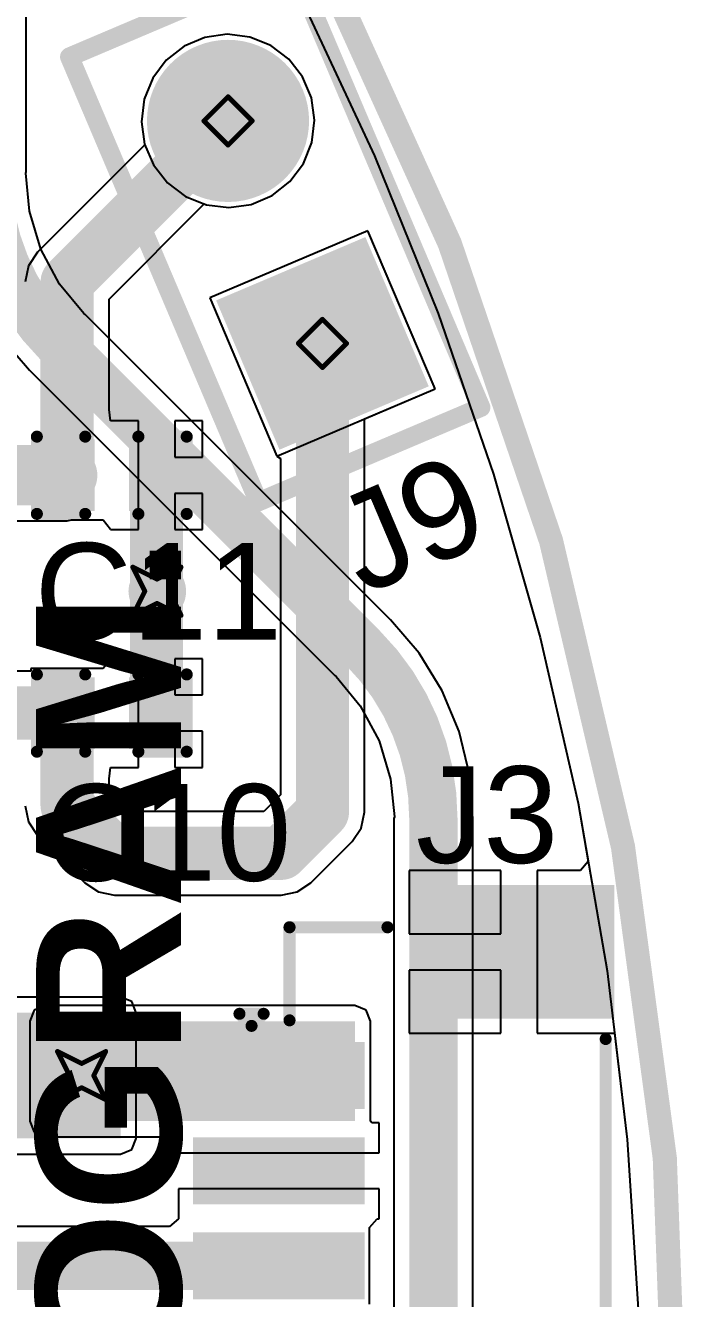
# Model space of a CAD drawing. Header units: inches. Extents: x -5 to 426, y -53 to 116.
# Drawn here: x 54.82 to 61.79, y -18.04 to -4.66 of the extents above; entities that cross this region are included whole.
import ezdxf

# ---------------------------------------------------------------- set-up
doc = ezdxf.new("R2010")
doc.units = ezdxf.units.IN
for name, color, linetype in [('Board Outline', 216, 'Continuous'), ('Bottom Layer', 5, 'Continuous'), ('Bottom Solder', 6, 'Continuous'), ('Drill Drawing', 1, 'Continuous'), ('Multi-Layer', 9, 'Continuous'), ('Pad Holes', 156, 'Continuous'), ('Top Layer', 1, 'Continuous'), ('Top Overlay', 2, 'Continuous'), ('Top Paste', 8, 'Continuous'), ('Top Solder', 216, 'Continuous'), ('Via Holes', 16, 'Continuous')]:
    doc.layers.add(name, color=color, linetype=linetype)
doc.styles.add('Arial', font='', dxfattribs={"height": 0.2})
doc.styles.add('Arial_Bold', font='', dxfattribs={"height": 0.2})
doc.styles.get('Arial').set_extended_font_data('Arial')
doc.styles.get('Arial_Bold').set_extended_font_data('Arial', bold=True)

# ---------------------------------------------------------------- blocks, each defined once
blk = doc.blocks.new('WS2812B_XF02_W_29')
at = {"layer": 'Top Layer'}
for points in [[(-3.25, 2.15), (-1.75, 2.15), (-1.75, 1.15), (-3.25, 1.15)], [(3.25, 1.15), (1.75, 1.15), (1.75, 2.15), (3.25, 2.15)], [(-3.25, -1.15), (-1.75, -1.15), (-1.75, -2.15), (-3.25, -2.15)], [(1.75, -1.15), (3.25, -1.15), (3.25, -2.15), (1.75, -2.15)]]:
    blk.add_hatch(color=1, dxfattribs=at).paths.add_polyline_path(points)
at = {"layer": 'Top Paste'}
for points in [[(-3.25, 2.15), (-1.75, 2.15), (-1.75, 1.15), (-3.25, 1.15)], [(3.25, 1.15), (1.75, 1.15), (1.75, 2.15), (3.25, 2.15)], [(-3.25, -1.15), (-1.75, -1.15), (-1.75, -2.15), (-3.25, -2.15)], [(1.75, -1.15), (3.25, -1.15), (3.25, -2.15), (1.75, -2.15)]]:
    blk.add_hatch(color=8, dxfattribs=at).paths.add_polyline_path(points)
at = {"layer": 'Top Solder'}
for points in [[(-3.352, 2.252), (-1.648, 2.252), (-1.648, 1.048), (-3.352, 1.048)], [(3.352, 1.048), (1.648, 1.048), (1.648, 2.252), (3.352, 2.252)], [(-3.352, -1.048), (-1.648, -1.048), (-1.648, -2.252), (-3.352, -2.252)], [(1.648, -1.048), (3.352, -1.048), (3.352, -2.252), (1.648, -2.252)]]:
    blk.add_hatch(color=216, dxfattribs=at).paths.add_polyline_path(points)
at = {"layer": 'Top Overlay'}
for points in [[(2.5, 2.551, 0.127, 0.127, 0), (-2.5, 2.551, 0.127, 0.127, 0)], [(-3.556, 1.803, 0.254, 0.254, 0), (-3.429, 1.676, 0.254, 0.254, 0)], [(-3.556, 1.803, 0.254, 0.254, 0), (-3.556, 1.549, 0.254, 0.254, 0)], [(-3.429, 1.676, 0.254, 0.254, 0), (-3.556, 1.549, 0.254, 0.254, 0)], [(2.5, -2.551, 0.127, 0.127, 0), (-2.5, -2.551, 0.127, 0.127, 0)]]:
    blk.add_lwpolyline(points, format="xyseb", dxfattribs=at)
for points in [[(-2.532, 2.551, 0.0635, 0.0635, 1), (-2.468, 2.551, 0.0635, 0.0635, 1)], [(2.468, 2.551, 0.0635, 0.0635, 1), (2.532, 2.551, 0.0635, 0.0635, 1)], [(-3.619, 1.803, 0.127, 0.127, 1), (-3.492, 1.803, 0.127, 0.127, 1)], [(-3.619, 1.803, 0.127, 0.127, 1), (-3.492, 1.803, 0.127, 0.127, 1)], [(-3.492, 1.676, 0.127, 0.127, 1), (-3.365, 1.676, 0.127, 0.127, 1)], [(-3.492, 1.676, 0.127, 0.127, 1), (-3.365, 1.676, 0.127, 0.127, 1)], [(-3.619, 1.549, 0.127, 0.127, 1), (-3.492, 1.549, 0.127, 0.127, 1)], [(-3.619, 1.549, 0.127, 0.127, 1), (-3.492, 1.549, 0.127, 0.127, 1)], [(-2.532, -2.551, 0.0635, 0.0635, 1), (-2.468, -2.551, 0.0635, 0.0635, 1)], [(2.468, -2.551, 0.0635, 0.0635, 1), (2.532, -2.551, 0.0635, 0.0635, 1)]]:
    blk.add_lwpolyline(points, format="xyseb", close=True, dxfattribs=at)
blk = doc.blocks.new('C___0402_44')
at = {"layer": 'Top Layer'}
for points in [[(-0.699, -0.318), (-0.699, 0.318), (-0.241, 0.318), (-0.241, -0.318)], [(0.241, -0.318), (0.241, 0.318), (0.699, 0.318), (0.699, -0.318)]]:
    blk.add_hatch(color=1, dxfattribs=at).paths.add_polyline_path(points)
at = {"layer": 'Top Paste'}
for points in [[(-0.699, -0.318), (-0.699, 0.318), (-0.241, 0.318), (-0.241, -0.318)], [(0.241, -0.318), (0.241, 0.318), (0.699, 0.318), (0.699, -0.318)]]:
    blk.add_hatch(color=8, dxfattribs=at).paths.add_polyline_path(points)
at = {"layer": 'Top Solder'}
for points in [[(-0.758, -0.377), (-0.758, 0.377), (-0.181, 0.377), (-0.181, -0.377)], [(0.181, -0.377), (0.181, 0.377), (0.758, 0.377), (0.758, -0.377)]]:
    blk.add_hatch(color=216, dxfattribs=at).paths.add_polyline_path(points)
at = {"layer": 'Top Overlay'}
for points in [[(-0.787, 0.406, 0.127, 0.127, 0), (-0.787, -0.406, 0.127, 0.127, 0)], [(-0.279, 0.406, 0.127, 0.127, 0), (-0.787, 0.406, 0.127, 0.127, 0)], [(0.787, 0.406, 0.127, 0.127, 0), (0.279, 0.406, 0.127, 0.127, 0)], [(0.787, 0.406, 0.127, 0.127, 0), (0.787, -0.406, 0.127, 0.127, 0)], [(-0.279, -0.406, 0.127, 0.127, 0), (-0.787, -0.406, 0.127, 0.127, 0)], [(0.787, -0.406, 0.127, 0.127, 0), (0.279, -0.406, 0.127, 0.127, 0)]]:
    blk.add_lwpolyline(points, format="xyseb", dxfattribs=at)
for points in [[(-0.819, 0.406, 0.0635, 0.0635, 1), (-0.756, 0.406, 0.0635, 0.0635, 1)], [(-0.819, 0.406, 0.0635, 0.0635, 1), (-0.756, 0.406, 0.0635, 0.0635, 1)], [(-0.311, 0.406, 0.0635, 0.0635, 1), (-0.248, 0.406, 0.0635, 0.0635, 1)], [(0.248, 0.406, 0.0635, 0.0635, 1), (0.311, 0.406, 0.0635, 0.0635, 1)], [(0.756, 0.406, 0.0635, 0.0635, 1), (0.819, 0.406, 0.0635, 0.0635, 1)], [(0.756, 0.406, 0.0635, 0.0635, 1), (0.819, 0.406, 0.0635, 0.0635, 1)], [(-0.819, -0.406, 0.0635, 0.0635, 1), (-0.756, -0.406, 0.0635, 0.0635, 1)], [(-0.819, -0.406, 0.0635, 0.0635, 1), (-0.756, -0.406, 0.0635, 0.0635, 1)], [(-0.311, -0.406, 0.0635, 0.0635, 1), (-0.248, -0.406, 0.0635, 0.0635, 1)], [(0.248, -0.406, 0.0635, 0.0635, 1), (0.311, -0.406, 0.0635, 0.0635, 1)], [(0.756, -0.406, 0.0635, 0.0635, 1), (0.819, -0.406, 0.0635, 0.0635, 1)], [(0.756, -0.406, 0.0635, 0.0635, 1), (0.819, -0.406, 0.0635, 0.0635, 1)]]:
    blk.add_lwpolyline(points, format="xyseb", close=True, dxfattribs=at)
blk = doc.blocks.new('C___0402_45')
at = {"layer": 'Top Layer'}
for points in [[(-0.699, -0.318), (-0.699, 0.318), (-0.241, 0.318), (-0.241, -0.318)], [(0.241, -0.318), (0.241, 0.318), (0.699, 0.318), (0.699, -0.318)]]:
    blk.add_hatch(color=1, dxfattribs=at).paths.add_polyline_path(points)
at = {"layer": 'Top Paste'}
for points in [[(-0.699, -0.318), (-0.699, 0.318), (-0.241, 0.318), (-0.241, -0.318)], [(0.241, -0.318), (0.241, 0.318), (0.699, 0.318), (0.699, -0.318)]]:
    blk.add_hatch(color=8, dxfattribs=at).paths.add_polyline_path(points)
at = {"layer": 'Top Solder'}
for points in [[(-0.758, -0.377), (-0.758, 0.377), (-0.181, 0.377), (-0.181, -0.377)], [(0.181, -0.377), (0.181, 0.377), (0.758, 0.377), (0.758, -0.377)]]:
    blk.add_hatch(color=216, dxfattribs=at).paths.add_polyline_path(points)
at = {"layer": 'Top Overlay'}
for points in [[(-0.787, 0.406, 0.127, 0.127, 0), (-0.787, -0.406, 0.127, 0.127, 0)], [(-0.279, 0.406, 0.127, 0.127, 0), (-0.787, 0.406, 0.127, 0.127, 0)], [(0.787, 0.406, 0.127, 0.127, 0), (0.279, 0.406, 0.127, 0.127, 0)], [(0.787, 0.406, 0.127, 0.127, 0), (0.787, -0.406, 0.127, 0.127, 0)], [(-0.279, -0.406, 0.127, 0.127, 0), (-0.787, -0.406, 0.127, 0.127, 0)], [(0.787, -0.406, 0.127, 0.127, 0), (0.279, -0.406, 0.127, 0.127, 0)]]:
    blk.add_lwpolyline(points, format="xyseb", dxfattribs=at)
for points in [[(-0.819, 0.406, 0.0635, 0.0635, 1), (-0.756, 0.406, 0.0635, 0.0635, 1)], [(-0.819, 0.406, 0.0635, 0.0635, 1), (-0.756, 0.406, 0.0635, 0.0635, 1)], [(-0.311, 0.406, 0.0635, 0.0635, 1), (-0.248, 0.406, 0.0635, 0.0635, 1)], [(0.248, 0.406, 0.0635, 0.0635, 1), (0.311, 0.406, 0.0635, 0.0635, 1)], [(0.756, 0.406, 0.0635, 0.0635, 1), (0.819, 0.406, 0.0635, 0.0635, 1)], [(0.756, 0.406, 0.0635, 0.0635, 1), (0.819, 0.406, 0.0635, 0.0635, 1)], [(-0.819, -0.406, 0.0635, 0.0635, 1), (-0.756, -0.406, 0.0635, 0.0635, 1)], [(-0.819, -0.406, 0.0635, 0.0635, 1), (-0.756, -0.406, 0.0635, 0.0635, 1)], [(-0.311, -0.406, 0.0635, 0.0635, 1), (-0.248, -0.406, 0.0635, 0.0635, 1)], [(0.248, -0.406, 0.0635, 0.0635, 1), (0.311, -0.406, 0.0635, 0.0635, 1)], [(0.756, -0.406, 0.0635, 0.0635, 1), (0.819, -0.406, 0.0635, 0.0635, 1)], [(0.756, -0.406, 0.0635, 0.0635, 1), (0.819, -0.406, 0.0635, 0.0635, 1)]]:
    blk.add_lwpolyline(points, format="xyseb", close=True, dxfattribs=at)
blk = doc.blocks.new('HDR1X2__59')
at = {"layer": 'Bottom Layer'}
blk.add_hatch(color=5, dxfattribs=at).paths.add_polyline_path([(-0.75, 0.75), (0.75, 0.75), (0.75, -0.75), (-0.75, -0.75)])
h = blk.add_hatch(color=5, dxfattribs=at)
edge = h.paths.add_edge_path()
edge.add_arc((2.54, 0), 0.75, 0, 360)
at = {"layer": 'Bottom Solder'}
blk.add_hatch(color=6, dxfattribs=at).paths.add_polyline_path([(-0.852, 0.852), (0.852, 0.852), (0.852, -0.852), (-0.852, -0.852)])
h = blk.add_hatch(color=6, dxfattribs=at)
edge = h.paths.add_edge_path()
edge.add_arc((2.54, 0), 0.852, 0, 360)
at = {"layer": 'Multi-Layer'}
blk.add_hatch(color=9, dxfattribs=at).paths.add_polyline_path([(-0.75, 0.75), (0.75, 0.75), (0.75, -0.75), (-0.75, -0.75)])
h = blk.add_hatch(color=9, dxfattribs=at)
edge = h.paths.add_edge_path()
edge.add_arc((2.54, 0), 0.75, 0, 360)
at = {"layer": 'Pad Holes'}
h = blk.add_hatch(color=7, dxfattribs=at)
edge = h.paths.add_edge_path()
edge.add_arc((0, 0), 0.45, 0, 360)
h = blk.add_hatch(color=7, dxfattribs=at)
edge = h.paths.add_edge_path()
edge.add_arc((2.54, 0), 0.45, 0, 360)
at = {"layer": 'Top Layer'}
blk.add_hatch(color=1, dxfattribs=at).paths.add_polyline_path([(-0.75, 0.75), (0.75, 0.75), (0.75, -0.75), (-0.75, -0.75)])
h = blk.add_hatch(color=1, dxfattribs=at)
edge = h.paths.add_edge_path()
edge.add_arc((2.54, 0), 0.75, 0, 360)
at = {"layer": 'Top Solder'}
blk.add_hatch(color=216, dxfattribs=at).paths.add_polyline_path([(-0.852, 0.852), (0.852, 0.852), (0.852, -0.852), (-0.852, -0.852)])
h = blk.add_hatch(color=216, dxfattribs=at)
edge = h.paths.add_edge_path()
edge.add_arc((2.54, 0), 0.852, 0, 360)
at = {"layer": 'Top Overlay'}
for points in [[(3.81, 1.27, 0.2, 0.2, 0), (-1.27, 1.27, 0.2, 0.2, 0)], [(-1.27, 1.27, 0.2, 0.2, 0), (-1.27, -1.27, 0.2, 0.2, 0)], [(3.81, 1.27, 0.2, 0.2, 0), (3.81, -1.27, 0.2, 0.2, 0)], [(3.81, -1.27, 0.2, 0.2, 0), (-1.27, -1.27, 0.2, 0.2, 0)]]:
    blk.add_lwpolyline(points, format="xyseb", dxfattribs=at)
for points in [[(-1.32, 1.27, 0.1, 0.1, 1), (-1.22, 1.27, 0.1, 0.1, 1)], [(-1.32, 1.27, 0.1, 0.1, 1), (-1.22, 1.27, 0.1, 0.1, 1)], [(3.76, 1.27, 0.1, 0.1, 1), (3.86, 1.27, 0.1, 0.1, 1)], [(3.76, 1.27, 0.1, 0.1, 1), (3.86, 1.27, 0.1, 0.1, 1)], [(-1.32, -1.27, 0.1, 0.1, 1), (-1.22, -1.27, 0.1, 0.1, 1)], [(-1.32, -1.27, 0.1, 0.1, 1), (-1.22, -1.27, 0.1, 0.1, 1)], [(3.76, -1.27, 0.1, 0.1, 1), (3.86, -1.27, 0.1, 0.1, 1)], [(3.76, -1.27, 0.1, 0.1, 1), (3.86, -1.27, 0.1, 0.1, 1)]]:
    blk.add_lwpolyline(points, format="xyseb", close=True, dxfattribs=at)
blk = doc.blocks.new('V________T______88')
at = {"layer": 'Top Layer'}
for points in [[(-4.4, 2.162), (-3.2, 2.162), (-3.2, 0.362), (-4.4, 0.362)], [(3.2, 2.162), (4.4, 2.162), (4.4, 0.362), (3.2, 0.362)], [(-2.75, -0.463), (-2.25, -0.463), (-2.25, -2.063), (-2.75, -2.063)], [(-1.75, -0.463), (-1.25, -0.463), (-1.25, -2.063), (-1.75, -2.063)], [(-0.75, -0.463), (-0.25, -0.463), (-0.25, -2.063), (-0.75, -2.063)], [(0.25, -0.463), (0.75, -0.463), (0.75, -2.063), (0.25, -2.063)], [(1.25, -0.463), (1.75, -0.463), (1.75, -2.063), (1.25, -2.063)], [(2.25, -0.463), (2.75, -0.463), (2.75, -2.063), (2.25, -2.063)]]:
    blk.add_hatch(color=1, dxfattribs=at).paths.add_polyline_path(points)
at = {"layer": 'Top Paste'}
for points in [[(-4.4, 2.162), (-3.2, 2.162), (-3.2, 0.362), (-4.4, 0.362)], [(3.2, 2.162), (4.4, 2.162), (4.4, 0.362), (3.2, 0.362)], [(-2.75, -0.463), (-2.25, -0.463), (-2.25, -2.063), (-2.75, -2.063)], [(-1.75, -0.463), (-1.25, -0.463), (-1.25, -2.063), (-1.75, -2.063)], [(-0.75, -0.463), (-0.25, -0.463), (-0.25, -2.063), (-0.75, -2.063)], [(0.25, -0.463), (0.75, -0.463), (0.75, -2.063), (0.25, -2.063)], [(1.25, -0.463), (1.75, -0.463), (1.75, -2.063), (1.25, -2.063)], [(2.25, -0.463), (2.75, -0.463), (2.75, -2.063), (2.25, -2.063)]]:
    blk.add_hatch(color=8, dxfattribs=at).paths.add_polyline_path(points)
at = {"layer": 'Top Solder'}
for points in [[(-4.502, 2.264), (-3.098, 2.264), (-3.098, 0.261), (-4.502, 0.261)], [(3.098, 2.264), (4.502, 2.264), (4.502, 0.261), (3.098, 0.261)], [(-2.852, -0.361), (-2.148, -0.361), (-2.148, -2.164), (-2.852, -2.164)], [(-1.852, -0.361), (-1.148, -0.361), (-1.148, -2.164), (-1.852, -2.164)], [(-0.852, -0.361), (-0.148, -0.361), (-0.148, -2.164), (-0.852, -2.164)], [(0.148, -0.361), (0.852, -0.361), (0.852, -2.164), (0.148, -2.164)], [(1.148, -0.361), (1.852, -0.361), (1.852, -2.164), (1.148, -2.164)], [(2.148, -0.361), (2.852, -0.361), (2.852, -2.164), (2.148, -2.164)]]:
    blk.add_hatch(color=216, dxfattribs=at).paths.add_polyline_path(points)
at = {"layer": 'Top Overlay'}
for points in [[(-2.884, 2.173, 0.127, 0.127, 0), (2.932, 2.173, 0.127, 0.127, 0)], [(-4.059, -1.15, 0.127, 0.127, 0), (-4.059, -0.12, 0.127, 0.127, 0)], [(4.059, -1.15, 0.127, 0.127, 0), (4.059, -0.12, 0.127, 0.127, 0)], [(-4.059, -1.15, 0.127, 0.127, 0), (-3.08, -1.15, 0.127, 0.127, 0)], [(4.059, -1.15, 0.127, 0.127, 0), (3.08, -1.15, 0.127, 0.127, 0)], [(-3.023, -1.549, 0.127, 0.127, 0), (-3.15, -1.422, 0.127, 0.127, 0)], [(-3.15, -1.676, 0.127, 0.127, 0), (-3.15, -1.422, 0.127, 0.127, 0)], [(-3.15, -1.676, 0.127, 0.127, 0), (-3.023, -1.549, 0.127, 0.127, 0)]]:
    blk.add_lwpolyline(points, format="xyseb", dxfattribs=at)
for points in [[(-2.916, 2.173, 0.0635, 0.0635, 1), (-2.853, 2.173, 0.0635, 0.0635, 1)], [(2.9, 2.173, 0.0635, 0.0635, 1), (2.964, 2.173, 0.0635, 0.0635, 1)], [(-4.091, -0.12, 0.0635, 0.0635, 1), (-4.027, -0.12, 0.0635, 0.0635, 1)], [(4.027, -0.12, 0.0635, 0.0635, 1), (4.091, -0.12, 0.0635, 0.0635, 1)], [(-4.091, -1.15, 0.0635, 0.0635, 1), (-4.027, -1.15, 0.0635, 0.0635, 1)], [(-4.091, -1.15, 0.0635, 0.0635, 1), (-4.027, -1.15, 0.0635, 0.0635, 1)], [(-3.112, -1.15, 0.0635, 0.0635, 1), (-3.049, -1.15, 0.0635, 0.0635, 1)], [(3.049, -1.15, 0.0635, 0.0635, 1), (3.112, -1.15, 0.0635, 0.0635, 1)], [(4.027, -1.15, 0.0635, 0.0635, 1), (4.091, -1.15, 0.0635, 0.0635, 1)], [(4.027, -1.15, 0.0635, 0.0635, 1), (4.091, -1.15, 0.0635, 0.0635, 1)], [(-3.181, -1.422, 0.0635, 0.0635, 1), (-3.118, -1.422, 0.0635, 0.0635, 1)], [(-3.181, -1.422, 0.0635, 0.0635, 1), (-3.118, -1.422, 0.0635, 0.0635, 1)], [(-3.054, -1.549, 0.0635, 0.0635, 1), (-2.991, -1.549, 0.0635, 0.0635, 1)], [(-3.054, -1.549, 0.0635, 0.0635, 1), (-2.991, -1.549, 0.0635, 0.0635, 1)], [(-3.181, -1.676, 0.0635, 0.0635, 1), (-3.118, -1.676, 0.0635, 0.0635, 1)], [(-3.181, -1.676, 0.0635, 0.0635, 1), (-3.118, -1.676, 0.0635, 0.0635, 1)]]:
    blk.add_lwpolyline(points, format="xyseb", close=True, dxfattribs=at)

msp = doc.modelspace()

# ---------------------------------------------------------------- hatches: boundary and pattern name
at = {"layer": 'Bottom Layer'}
h = msp.add_hatch(color=5, dxfattribs=at)
edge = h.paths.add_edge_path()
edge.add_arc((56.207, -10.608), 0.3, 0, 360)
msp.add_hatch(color=5, dxfattribs=at).paths.add_polyline_path([(55.824, -16.358), (55.824, -15.037), (46.311, -15.037), (46.311, -16.358)])
h = msp.add_hatch(color=5, dxfattribs=at)
edge = h.paths.add_edge_path()
edge.add_arc((55.415, -15.698), 0.3, 0, 360)
at = {"layer": 'Top Layer'}
h = msp.add_hatch(color=1, dxfattribs=at)
edge = h.paths.add_edge_path()
edge.add_arc((56.207, -10.608), 0.3, 0, 360)
msp.add_hatch(color=1, dxfattribs=at).paths.add_polyline_path([(55.034, -16.176), (58.287, -16.176), (58.287, -15.126), (55.034, -15.126)])
h = msp.add_hatch(color=1, dxfattribs=at)
edge = h.paths.add_edge_path()
edge.add_arc((55.415, -15.698), 0.3, 0, 360)
at = {"layer": 'Via Holes'}
h = msp.add_hatch(color=7, dxfattribs=at)
edge = h.paths.add_edge_path()
edge.add_arc((56.207, -10.608), 0.15, 0, 360)
h = msp.add_hatch(color=7, dxfattribs=at)
edge = h.paths.add_edge_path()
edge.add_arc((55.415, -15.698), 0.15, 0, 360)

# ---------------------------------------------------------------- linework, layer by layer
at = {"layer": 'Board Outline'}
msp.add_lwpolyline([(49.772, 6.348, 0.254, 0.254, -1.144567), (-0.298, -38.441, 0.254, 0.254, 0)], format="xyseb", dxfattribs=at)
at = {"layer": 'Bottom Layer'}
for p, q in [((54.831, -6.196), (54.831, -0.61)), ((57.736, -4.415), (58.494, -6.033)), ((56.711, -4.788), (56.492, -4.881)), ((56.946, -4.755), (56.711, -4.788)), ((57.182, -4.784), (56.946, -4.755)), ((57.402, -4.873), (57.182, -4.784)), ((56.492, -4.881), (56.305, -5.027)), ((57.592, -5.016), (57.402, -4.873)), ((56.305, -5.027), (56.162, -5.217)), ((57.738, -5.203), (57.592, -5.016)), ((56.162, -5.217), (56.073, -5.437)), ((57.831, -5.422), (57.738, -5.203)), ((56.073, -5.437), (56.044, -5.673)), ((57.864, -5.657), (57.831, -5.422)), ((56.044, -5.673), (56.077, -5.909)), ((57.835, -5.893), (57.864, -5.657)), ((56.077, -5.909), (56.17, -6.127)), ((57.746, -6.114), (57.835, -5.893)), ((56.17, -6.127), (56.316, -6.315)), ((57.603, -6.303), (57.746, -6.114)), ((58.494, -6.033), (59.164, -7.688)), ((54.827, -6.215), (54.831, -6.196)), ((54.866, -6.612), (54.827, -6.215)), ((56.316, -6.315), (56.506, -6.458)), ((57.416, -6.45), (57.603, -6.303)), ((56.506, -6.458), (56.726, -6.547)), ((56.726, -6.547), (56.962, -6.576)), ((56.962, -6.576), (57.197, -6.542)), ((57.197, -6.542), (57.416, -6.45)), ((54.987, -7.012), (54.866, -6.612)), ((58.424, -6.82), (56.763, -7.525)), ((59.13, -8.482), (58.424, -6.82)), ((55.184, -7.38), (54.987, -7.012)), ((55.437, -7.689), (55.184, -7.38)), ((56.763, -7.525), (57.468, -9.187)), ((55.453, -7.699), (55.437, -7.689)), ((58.661, -10.908), (55.453, -7.699)), ((59.164, -7.688), (59.745, -9.377)), ((54.565, -7.934), (54.866, -8.286)), ((54.866, -8.286), (54.867, -8.285)), ((54.867, -8.285), (58.075, -11.494)), ((57.468, -9.187), (59.13, -8.482)), ((59.745, -9.377), (60.236, -11.095)), ((58.662, -10.907), (58.661, -10.908)), ((58.963, -11.259), (58.662, -10.907)), ((60.236, -11.095), (60.634, -12.836)), ((59.206, -11.655), (58.963, -11.259)), ((58.075, -11.494), (58.091, -11.504)), ((58.091, -11.504), (58.344, -11.813)), ((59.383, -12.083), (59.206, -11.655)), ((58.344, -11.813), (58.541, -12.181)), ((59.491, -12.534), (59.383, -12.083)), ((58.541, -12.181), (58.662, -12.581)), ((59.528, -12.997), (59.491, -12.534)), ((58.662, -12.581), (58.702, -12.978)), ((60.634, -12.836), (60.939, -14.596)), ((58.702, -12.978), (58.698, -12.997)), ((58.698, -12.997), (58.698, -23.96)), ((59.527, -23.96), (59.527, -12.997)), ((59.527, -12.997), (59.528, -12.997)), ((60.939, -14.596), (61.15, -16.37)), ((55.824, -14.872), (47.745, -14.872)), ((55.941, -14.92), (55.824, -14.872)), ((55.989, -15.037), (55.941, -14.92)), ((55.989, -16.358), (55.989, -15.037)), ((55.941, -16.474), (55.989, -16.358)), ((61.15, -16.37), (61.266, -18.152)), ((47.745, -16.523), (55.824, -16.523)), ((55.824, -16.523), (55.941, -16.474))]:
    msp.add_line(p, q, dxfattribs=at)
for points in [[(55.16, -7.992, 0.508, 0.508, -0.198912), (54.416, -6.196, 0.508, 0.508, 0)], [(55.16, -7.992, 0.508, 0.508, 0), (58.368, -11.201, 0.508, 0.508, 0)], [(58.368, -11.201, 0.508, 0.508, -0.198912), (59.112, -12.997, 0.508, 0.508, 0)], [(59.112, -23.96, 0.508, 0.508, 0), (59.112, -12.997, 0.508, 0.508, 0)]]:
    msp.add_lwpolyline(points, format="xyseb", dxfattribs=at)
for points in [[(55.033, -7.992, 0.254, 0.254, 1), (55.287, -7.992, 0.254, 0.254, 1)], [(55.033, -7.992, 0.254, 0.254, 1), (55.287, -7.992, 0.254, 0.254, 1)], [(58.241, -11.201, 0.254, 0.254, 1), (58.495, -11.201, 0.254, 0.254, 1)], [(58.241, -11.201, 0.254, 0.254, 1), (58.495, -11.201, 0.254, 0.254, 1)], [(58.985, -12.997, 0.254, 0.254, 1), (59.239, -12.997, 0.254, 0.254, 1)], [(58.985, -12.997, 0.254, 0.254, 1), (59.239, -12.997, 0.254, 0.254, 1)]]:
    msp.add_lwpolyline(points, format="xyseb", close=True, dxfattribs=at)
at = {"layer": 'Drill Drawing'}
for points in [[(56.7, -5.665, 0.0508, 0.0508, 0), (56.954, -5.411, 0.0508, 0.0508, 0)], [(56.954, -5.411, 0.0508, 0.0508, 0), (57.208, -5.665, 0.0508, 0.0508, 0)], [(56.7, -5.665, 0.0508, 0.0508, 0), (56.954, -5.919, 0.0508, 0.0508, 0)], [(56.954, -5.919, 0.0508, 0.0508, 0), (57.208, -5.665, 0.0508, 0.0508, 0)], [(57.692, -8.003, 0.0508, 0.0508, 0), (57.946, -7.749, 0.0508, 0.0508, 0)], [(57.946, -7.749, 0.0508, 0.0508, 0), (58.2, -8.003, 0.0508, 0.0508, 0)], [(57.692, -8.003, 0.0508, 0.0508, 0), (57.946, -8.257, 0.0508, 0.0508, 0)], [(57.946, -8.257, 0.0508, 0.0508, 0), (58.2, -8.003, 0.0508, 0.0508, 0)], [(55.953, -10.354, 0.0508, 0.0508, 0), (56.207, -10.481, 0.0508, 0.0508, 0)], [(55.953, -10.354, 0.0508, 0.0508, 0), (56.08, -10.608, 0.0508, 0.0508, 0)], [(56.207, -10.481, 0.0508, 0.0508, 0), (56.461, -10.354, 0.0508, 0.0508, 0)], [(56.334, -10.608, 0.0508, 0.0508, 0), (56.461, -10.354, 0.0508, 0.0508, 0)], [(55.953, -10.862, 0.0508, 0.0508, 0), (56.08, -10.608, 0.0508, 0.0508, 0)], [(56.334, -10.608, 0.0508, 0.0508, 0), (56.461, -10.862, 0.0508, 0.0508, 0)], [(55.953, -10.862, 0.0508, 0.0508, 0), (56.207, -10.735, 0.0508, 0.0508, 0)], [(56.207, -10.735, 0.0508, 0.0508, 0), (56.461, -10.862, 0.0508, 0.0508, 0)], [(55.161, -15.444, 0.0508, 0.0508, 0), (55.415, -15.571, 0.0508, 0.0508, 0)], [(55.161, -15.444, 0.0508, 0.0508, 0), (55.288, -15.698, 0.0508, 0.0508, 0)], [(55.415, -15.571, 0.0508, 0.0508, 0), (55.669, -15.444, 0.0508, 0.0508, 0)], [(55.542, -15.698, 0.0508, 0.0508, 0), (55.669, -15.444, 0.0508, 0.0508, 0)], [(55.161, -15.952, 0.0508, 0.0508, 0), (55.288, -15.698, 0.0508, 0.0508, 0)], [(55.542, -15.698, 0.0508, 0.0508, 0), (55.669, -15.952, 0.0508, 0.0508, 0)], [(55.161, -15.952, 0.0508, 0.0508, 0), (55.415, -15.825, 0.0508, 0.0508, 0)], [(55.415, -15.825, 0.0508, 0.0508, 0), (55.669, -15.952, 0.0508, 0.0508, 0)]]:
    msp.add_lwpolyline(points, format="xyseb", dxfattribs=at)
for points in [[(56.941, -5.411, 0.0254, 0.0254, 1), (56.967, -5.411, 0.0254, 0.0254, 1)], [(56.941, -5.411, 0.0254, 0.0254, 1), (56.967, -5.411, 0.0254, 0.0254, 1)], [(56.687, -5.665, 0.0254, 0.0254, 1), (56.713, -5.665, 0.0254, 0.0254, 1)], [(56.687, -5.665, 0.0254, 0.0254, 1), (56.713, -5.665, 0.0254, 0.0254, 1)], [(57.195, -5.665, 0.0254, 0.0254, 1), (57.221, -5.665, 0.0254, 0.0254, 1)], [(57.195, -5.665, 0.0254, 0.0254, 1), (57.221, -5.665, 0.0254, 0.0254, 1)], [(56.941, -5.919, 0.0254, 0.0254, 1), (56.967, -5.919, 0.0254, 0.0254, 1)], [(56.941, -5.919, 0.0254, 0.0254, 1), (56.967, -5.919, 0.0254, 0.0254, 1)], [(57.934, -7.749, 0.0254, 0.0254, 1), (57.959, -7.749, 0.0254, 0.0254, 1)], [(57.934, -7.749, 0.0254, 0.0254, 1), (57.959, -7.749, 0.0254, 0.0254, 1)], [(57.68, -8.003, 0.0254, 0.0254, 1), (57.705, -8.003, 0.0254, 0.0254, 1)], [(57.68, -8.003, 0.0254, 0.0254, 1), (57.705, -8.003, 0.0254, 0.0254, 1)], [(58.188, -8.003, 0.0254, 0.0254, 1), (58.213, -8.003, 0.0254, 0.0254, 1)], [(58.188, -8.003, 0.0254, 0.0254, 1), (58.213, -8.003, 0.0254, 0.0254, 1)], [(57.934, -8.257, 0.0254, 0.0254, 1), (57.959, -8.257, 0.0254, 0.0254, 1)], [(57.934, -8.257, 0.0254, 0.0254, 1), (57.959, -8.257, 0.0254, 0.0254, 1)], [(55.94, -10.354, 0.0254, 0.0254, 1), (55.965, -10.354, 0.0254, 0.0254, 1)], [(55.94, -10.354, 0.0254, 0.0254, 1), (55.965, -10.354, 0.0254, 0.0254, 1)], [(56.448, -10.354, 0.0254, 0.0254, 1), (56.473, -10.354, 0.0254, 0.0254, 1)], [(56.448, -10.354, 0.0254, 0.0254, 1), (56.473, -10.354, 0.0254, 0.0254, 1)], [(56.194, -10.481, 0.0254, 0.0254, 1), (56.219, -10.481, 0.0254, 0.0254, 1)], [(56.194, -10.481, 0.0254, 0.0254, 1), (56.219, -10.481, 0.0254, 0.0254, 1)], [(56.067, -10.608, 0.0254, 0.0254, 1), (56.092, -10.608, 0.0254, 0.0254, 1)], [(56.067, -10.608, 0.0254, 0.0254, 1), (56.092, -10.608, 0.0254, 0.0254, 1)], [(56.321, -10.608, 0.0254, 0.0254, 1), (56.346, -10.608, 0.0254, 0.0254, 1)], [(56.321, -10.608, 0.0254, 0.0254, 1), (56.346, -10.608, 0.0254, 0.0254, 1)], [(55.94, -10.862, 0.0254, 0.0254, 1), (55.965, -10.862, 0.0254, 0.0254, 1)], [(55.94, -10.862, 0.0254, 0.0254, 1), (55.965, -10.862, 0.0254, 0.0254, 1)], [(56.194, -10.735, 0.0254, 0.0254, 1), (56.219, -10.735, 0.0254, 0.0254, 1)], [(56.194, -10.735, 0.0254, 0.0254, 1), (56.219, -10.735, 0.0254, 0.0254, 1)], [(56.448, -10.862, 0.0254, 0.0254, 1), (56.473, -10.862, 0.0254, 0.0254, 1)], [(56.448, -10.862, 0.0254, 0.0254, 1), (56.473, -10.862, 0.0254, 0.0254, 1)], [(55.148, -15.444, 0.0254, 0.0254, 1), (55.173, -15.444, 0.0254, 0.0254, 1)], [(55.148, -15.444, 0.0254, 0.0254, 1), (55.173, -15.444, 0.0254, 0.0254, 1)], [(55.656, -15.444, 0.0254, 0.0254, 1), (55.681, -15.444, 0.0254, 0.0254, 1)], [(55.656, -15.444, 0.0254, 0.0254, 1), (55.681, -15.444, 0.0254, 0.0254, 1)], [(55.402, -15.571, 0.0254, 0.0254, 1), (55.427, -15.571, 0.0254, 0.0254, 1)], [(55.402, -15.571, 0.0254, 0.0254, 1), (55.427, -15.571, 0.0254, 0.0254, 1)], [(55.275, -15.698, 0.0254, 0.0254, 1), (55.3, -15.698, 0.0254, 0.0254, 1)], [(55.275, -15.698, 0.0254, 0.0254, 1), (55.3, -15.698, 0.0254, 0.0254, 1)], [(55.529, -15.698, 0.0254, 0.0254, 1), (55.554, -15.698, 0.0254, 0.0254, 1)], [(55.529, -15.698, 0.0254, 0.0254, 1), (55.554, -15.698, 0.0254, 0.0254, 1)], [(55.402, -15.825, 0.0254, 0.0254, 1), (55.427, -15.825, 0.0254, 0.0254, 1)], [(55.402, -15.825, 0.0254, 0.0254, 1), (55.427, -15.825, 0.0254, 0.0254, 1)], [(55.148, -15.952, 0.0254, 0.0254, 1), (55.173, -15.952, 0.0254, 0.0254, 1)], [(55.148, -15.952, 0.0254, 0.0254, 1), (55.173, -15.952, 0.0254, 0.0254, 1)], [(55.656, -15.952, 0.0254, 0.0254, 1), (55.681, -15.952, 0.0254, 0.0254, 1)], [(55.656, -15.952, 0.0254, 0.0254, 1), (55.681, -15.952, 0.0254, 0.0254, 1)]]:
    msp.add_lwpolyline(points, format="xyseb", close=True, dxfattribs=at)
at = {"layer": 'Top Layer'}
for p, q in [((57.736, -4.415), (58.494, -6.033)), ((56.711, -4.788), (56.492, -4.881)), ((56.946, -4.755), (56.711, -4.788)), ((57.182, -4.784), (56.946, -4.755)), ((57.402, -4.873), (57.182, -4.784)), ((56.492, -4.881), (56.305, -5.027)), ((57.592, -5.016), (57.402, -4.873)), ((56.305, -5.027), (56.162, -5.217)), ((57.738, -5.203), (57.592, -5.016)), ((56.162, -5.217), (56.073, -5.437)), ((57.831, -5.422), (57.738, -5.203)), ((56.073, -5.437), (56.044, -5.673)), ((57.864, -5.657), (57.831, -5.422)), ((56.044, -5.673), (56.077, -5.909)), ((57.835, -5.893), (57.864, -5.657)), ((56.08, -5.917), (54.951, -7.046)), ((56.077, -5.909), (56.08, -5.917)), ((57.746, -6.114), (57.835, -5.893)), ((57.603, -6.303), (57.746, -6.114)), ((58.494, -6.033), (59.164, -7.688)), ((57.416, -6.45), (57.603, -6.303)), ((55.703, -7.539), (56.704, -6.538)), ((56.704, -6.538), (56.726, -6.547)), ((56.726, -6.547), (56.962, -6.576)), ((56.962, -6.576), (57.197, -6.542)), ((57.197, -6.542), (57.416, -6.45)), ((58.424, -6.82), (56.763, -7.525)), ((59.13, -8.482), (58.424, -6.82)), ((54.951, -7.046), (54.856, -7.189)), ((54.856, -7.189), (54.822, -7.357)), ((55.703, -8.698), (55.703, -7.539)), ((56.763, -7.525), (57.468, -9.187)), ((59.164, -7.688), (59.745, -9.377)), ((58.387, -8.797), (59.13, -8.482)), ((55.719, -8.817), (55.703, -8.698)), ((56.012, -8.817), (55.719, -8.817)), ((56.012, -9.389), (56.012, -8.817)), ((56.685, -8.817), (56.393, -8.817)), ((56.393, -8.817), (56.393, -9.198)), ((56.685, -9.198), (56.685, -8.817)), ((58.387, -12.928), (58.387, -8.797)), ((56.393, -9.198), (56.685, -9.198)), ((57.468, -9.187), (57.468, -9.187)), ((57.468, -9.187), (57.506, -9.212)), ((57.506, -9.212), (57.506, -12.746)), ((56.012, -9.96), (56.012, -9.389)), ((59.745, -9.377), (60.236, -11.095)), ((56.685, -9.579), (56.393, -9.579)), ((56.393, -9.579), (56.393, -9.96)), ((56.685, -9.96), (56.685, -9.579)), ((54.69, -9.868), (55.262, -9.868)), ((55.262, -9.868), (55.309, -9.859)), ((55.309, -9.859), (55.643, -9.859)), ((55.643, -9.859), (55.719, -9.954)), ((55.719, -9.954), (55.719, -9.96)), ((55.719, -9.96), (56.012, -9.96)), ((56.393, -9.96), (56.685, -9.96)), ((60.236, -11.095), (60.634, -12.836)), ((55.719, -11.323), (55.643, -11.418)), ((56.012, -11.317), (55.719, -11.317)), ((55.719, -11.317), (55.719, -11.323)), ((56.012, -11.888), (56.012, -11.317)), ((56.685, -11.317), (56.393, -11.317)), ((56.393, -11.317), (56.393, -11.698)), ((56.685, -11.698), (56.685, -11.317)), ((54.881, -11.448), (54.69, -11.448)), ((55.592, -11.418), (54.881, -11.418)), ((54.881, -11.418), (54.881, -11.448)), ((55.643, -11.418), (55.592, -11.418)), ((56.393, -11.698), (56.685, -11.698)), ((56.012, -12.46), (56.012, -11.888)), ((56.685, -12.079), (56.393, -12.079)), ((56.393, -12.079), (56.393, -12.46)), ((56.685, -12.46), (56.685, -12.079)), ((55.703, -12.58), (55.719, -12.46)), ((55.719, -12.46), (55.83, -12.46)), ((55.83, -12.46), (56.012, -12.46)), ((56.393, -12.46), (56.685, -12.46)), ((55.703, -12.681), (55.703, -12.58)), ((55.942, -12.921), (55.703, -12.681)), ((57.506, -12.746), (57.331, -12.921)), ((60.634, -12.836), (60.74, -13.447)), ((54.822, -12.864), (54.856, -13.032)), ((57.331, -12.921), (55.942, -12.921)), ((58.353, -13.097), (58.387, -12.928)), ((54.856, -13.032), (54.951, -13.175)), ((58.258, -13.239), (58.353, -13.097)), ((54.951, -13.175), (55.449, -13.673)), ((57.824, -13.673), (58.258, -13.239)), ((60.74, -13.447), (60.658, -13.544)), ((59.822, -13.544), (58.858, -13.544)), ((58.858, -13.544), (58.858, -14.208)), ((59.822, -14.208), (59.822, -13.544)), ((60.658, -13.544), (60.203, -13.544)), ((60.203, -13.544), (60.203, -14.398)), ((55.449, -13.673), (55.592, -13.768)), ((55.592, -13.768), (55.76, -13.802)), ((57.513, -13.802), (57.681, -13.768)), ((57.681, -13.768), (57.824, -13.673)), ((55.76, -13.802), (57.513, -13.802)), ((58.858, -14.208), (59.822, -14.208)), ((60.203, -14.398), (60.203, -15.252)), ((59.822, -14.589), (58.858, -14.589)), ((58.858, -14.589), (58.858, -15.252)), ((59.822, -15.252), (59.822, -14.589)), ((55.034, -14.961), (54.917, -15.009)), ((58.287, -14.961), (55.034, -14.961)), ((58.404, -15.009), (58.287, -14.961)), ((54.917, -15.009), (54.869, -15.126)), ((58.452, -15.126), (58.404, -15.009)), ((54.869, -15.126), (54.869, -16.176)), ((58.452, -16.176), (58.452, -15.126)), ((58.858, -15.252), (59.822, -15.252)), ((60.203, -15.252), (61.017, -15.252)), ((61.017, -15.252), (61.15, -16.37)), ((54.869, -16.176), (54.917, -16.292)), ((58.465, -16.194), (58.452, -16.176)), ((54.917, -16.292), (55.034, -16.341)), ((58.541, -16.194), (58.465, -16.194)), ((58.541, -16.508), (58.541, -16.194)), ((55.034, -16.341), (56.433, -16.341)), ((56.433, -16.341), (56.433, -16.508)), ((61.15, -16.37), (61.266, -18.152)), ((56.433, -16.508), (57.487, -16.508)), ((57.487, -16.508), (58.541, -16.508)), ((57.487, -16.889), (56.433, -16.889)), ((56.433, -16.889), (56.433, -17.157)), ((58.541, -16.889), (57.487, -16.889)), ((58.541, -17.202), (58.541, -16.889)), ((56.433, -17.202), (56.34, -17.284)), ((56.433, -17.157), (56.433, -17.202)), ((58.44, -17.296), (58.52, -17.202)), ((58.52, -17.202), (58.541, -17.202)), ((56.34, -17.284), (46.329, -17.284)), ((58.44, -17.329), (58.44, -17.296)), ((58.44, -18.101), (58.44, -17.329))]:
    msp.add_line(p, q, dxfattribs=at)
for points in [[(55.262, -7.357, 0.559, 0.559, 0), (56.954, -5.665, 0.559, 0.559, 0)], [(55.262, -9.389, 0.559, 0.559, 0), (55.262, -7.357, 0.559, 0.559, 0)], [(57.946, -12.928, 0.559, 0.559, 0), (57.946, -8.003, 0.559, 0.559, 0)], [(52.087, -9.389, 0.635, 0.635, 0), (55.262, -9.389, 0.635, 0.635, 0)], [(56.202, -10.567, 0.559, 0.559, 0), (56.202, -9.389, 0.559, 0.559, 0)], [(56.202, -10.567, 0.559, 0.559, 0), (56.232, -10.597, 0.559, 0.559, 0)], [(56.202, -10.649, 0.559, 0.559, 0), (56.232, -10.619, 0.559, 0.559, 0)], [(56.202, -11.888, 0.559, 0.559, 0), (56.202, -10.649, 0.559, 0.559, 0)], [(56.232, -10.619, 0.559, 0.559, 0), (56.232, -10.597, 0.559, 0.559, 0)], [(52.097, -11.888, 0.559, 0.559, 0), (55.262, -11.888, 0.559, 0.559, 0)], [(55.262, -12.864, 0.559, 0.559, 0), (55.262, -11.888, 0.559, 0.559, 0)], [(55.262, -12.864, 0.559, 0.559, 0), (55.76, -13.362, 0.559, 0.559, 0)], [(57.513, -13.362, 0.559, 0.559, 0), (57.946, -12.928, 0.559, 0.559, 0)], [(55.76, -13.362, 0.559, 0.559, 0), (57.513, -13.362, 0.559, 0.559, 0)], [(55.491, -15.698, 0.635, 0.635, 0), (57.487, -15.698, 0.635, 0.635, 0)], [(46.329, -17.698, 0.508, 0.508, 0), (57.487, -17.698, 0.508, 0.508, 0)]]:
    msp.add_lwpolyline(points, format="xyseb", dxfattribs=at)
for points in [[(56.814, -5.665, 0.279, 0.279, 1), (57.094, -5.665, 0.279, 0.279, 1)], [(55.123, -7.357, 0.279, 0.279, 1), (55.402, -7.357, 0.279, 0.279, 1)], [(55.123, -7.357, 0.279, 0.279, 1), (55.402, -7.357, 0.279, 0.279, 1)], [(57.807, -8.003, 0.279, 0.279, 1), (58.086, -8.003, 0.279, 0.279, 1)], [(55.104, -9.389, 0.318, 0.318, 1), (55.421, -9.389, 0.318, 0.318, 1)], [(55.123, -9.389, 0.279, 0.279, 1), (55.402, -9.389, 0.279, 0.279, 1)], [(56.062, -9.389, 0.279, 0.279, 1), (56.342, -9.389, 0.279, 0.279, 1)], [(56.062, -10.567, 0.279, 0.279, 1), (56.342, -10.567, 0.279, 0.279, 1)], [(56.062, -10.567, 0.279, 0.279, 1), (56.342, -10.567, 0.279, 0.279, 1)], [(56.062, -10.649, 0.279, 0.279, 1), (56.342, -10.649, 0.279, 0.279, 1)], [(56.062, -10.649, 0.279, 0.279, 1), (56.342, -10.649, 0.279, 0.279, 1)], [(56.092, -10.597, 0.279, 0.279, 1), (56.372, -10.597, 0.279, 0.279, 1)], [(56.092, -10.597, 0.279, 0.279, 1), (56.372, -10.597, 0.279, 0.279, 1)], [(56.092, -10.619, 0.279, 0.279, 1), (56.372, -10.619, 0.279, 0.279, 1)], [(56.092, -10.619, 0.279, 0.279, 1), (56.372, -10.619, 0.279, 0.279, 1)], [(55.123, -11.888, 0.279, 0.279, 1), (55.402, -11.888, 0.279, 0.279, 1)], [(55.123, -11.888, 0.279, 0.279, 1), (55.402, -11.888, 0.279, 0.279, 1)], [(56.062, -11.888, 0.279, 0.279, 1), (56.342, -11.888, 0.279, 0.279, 1)], [(55.123, -12.864, 0.279, 0.279, 1), (55.402, -12.864, 0.279, 0.279, 1)], [(55.123, -12.864, 0.279, 0.279, 1), (55.402, -12.864, 0.279, 0.279, 1)], [(57.807, -12.928, 0.279, 0.279, 1), (58.086, -12.928, 0.279, 0.279, 1)], [(57.807, -12.928, 0.279, 0.279, 1), (58.086, -12.928, 0.279, 0.279, 1)], [(55.62, -13.362, 0.279, 0.279, 1), (55.9, -13.362, 0.279, 0.279, 1)], [(55.62, -13.362, 0.279, 0.279, 1), (55.9, -13.362, 0.279, 0.279, 1)], [(57.373, -13.362, 0.279, 0.279, 1), (57.653, -13.362, 0.279, 0.279, 1)], [(57.373, -13.362, 0.279, 0.279, 1), (57.653, -13.362, 0.279, 0.279, 1)], [(55.332, -15.698, 0.318, 0.318, 1), (55.65, -15.698, 0.318, 0.318, 1)], [(57.329, -15.698, 0.318, 0.318, 1), (57.646, -15.698, 0.318, 0.318, 1)], [(57.36, -17.698, 0.254, 0.254, 1), (57.614, -17.698, 0.254, 0.254, 1)]]:
    msp.add_lwpolyline(points, format="xyseb", close=True, dxfattribs=at)

# ---------------------------------------------------------------- block references
for name, p, rotation in [('WS2812B_XF02_W_29', (52.433, -0.484), 128), ('HDR1X2__59', (57.946, -8.003), 113), ('C___0402_44', (55.732, -9.389), 180), ('C___0402_45', (55.732, -11.888), 180), ('V________T______88', (58.75, -18.198), 270)]:
    msp.add_blockref(name, p, dxfattribs=dict(rotation=rotation))

# ---------------------------------------------------------------- texts
at = {"layer": 'Top Overlay'}
for s, height, rotation, style, p in [('J9', 1.016, 23, 'Arial', (58.373, -10.653)), ('PROGRAM.', 1.524, 90, 'Arial_Bold', (56.46, -21.744))]:
    msp.add_text(s, height=height, rotation=rotation, dxfattribs=dict(at, style=style)).set_placement(p)
at = {"layer": 'Top Overlay', "style": 'Arial'}
for s, p in [('C11', (54.92, -11.116)), ('J3', (58.927, -13.463)), ('C10', (55.017, -13.651))]:
    msp.add_text(s, height=1.016, dxfattribs=at).set_placement(p)

doc.saveas('drawing.dxf')
